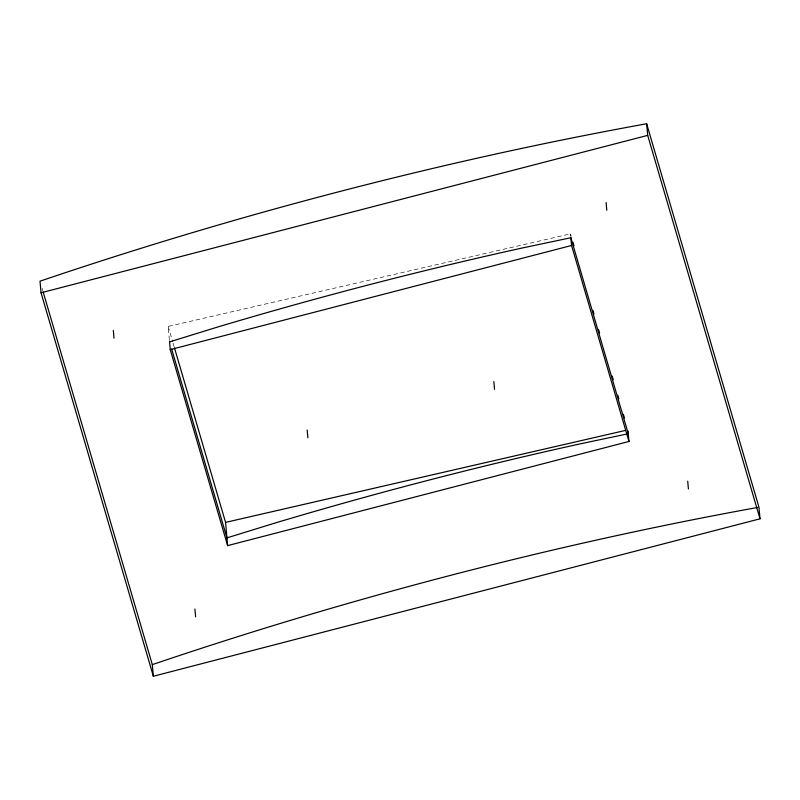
<?xml version="1.0" encoding="UTF-8"?>
<svg xmlns="http://www.w3.org/2000/svg" width="800" height="800" viewBox="0 0 800 800"><rect width="100%" height="100%" fill="white"/><g stroke="black" fill="none" stroke-linecap="round" stroke-linejoin="round"><path stroke-width="0.6" stroke-dasharray="4 3" d="M169.37 339.85L168.17 326.41L570.52 233.87L571.23 236.26M168.17 326.41L172.72 341.94M173.07 343.14L174.12 346.72M42.11 288.37L42.81 290.77M570.52 233.87L570.73 236.2"/><path stroke-width="1.2" d="M169.55 341.89L217.7 327.02A1716.33 678.76 -16.3 0 1 522.31 247.98L570.87 237.74L628.28 433.73L579.71 443.96A1716.33 678.76 -16.3 0 0 275.1 523.01L226.95 537.88L171.65 349.06M41.04 292.79L647.69 135.37L646.65 123.75A1716.33 678.76 -16.3 0 0 40 281.18L41.04 292.79L153.35 676.25L760 518.82L758.96 507.21L646.65 123.75M628.03 431.02L628.97 441.47L227.64 545.62L170.24 349.63L571.56 245.48L570.84 237.36M227.64 545.62L225.57 522.39L625.5 430.42M647.69 135.37L760 518.82M572.98 242.24L574.03 245.82M592.93 310.36L593.98 313.94M598.53 329.48L599.58 333.06M612.18 376.08L613.23 379.67M617.78 395.2L618.83 398.79M623.38 414.32L624.43 417.91M571.56 245.48L628.97 441.47M174.47 347.92L225.57 522.39M43.16 291.97L152.31 664.63L153.35 676.25M687.72 481.19L688.41 488.93M606.1 202.54L606.79 210.29M493.85 381.59L494.54 389.33M307.19 430.03L307.88 437.77M194.93 609.07L195.62 616.81M169.48 341.07L170.24 349.63M113.32 330.43L114.01 338.17M152.31 664.63A1716.33 678.76 -16.3 0 1 757.75 507.43"/></g></svg>
